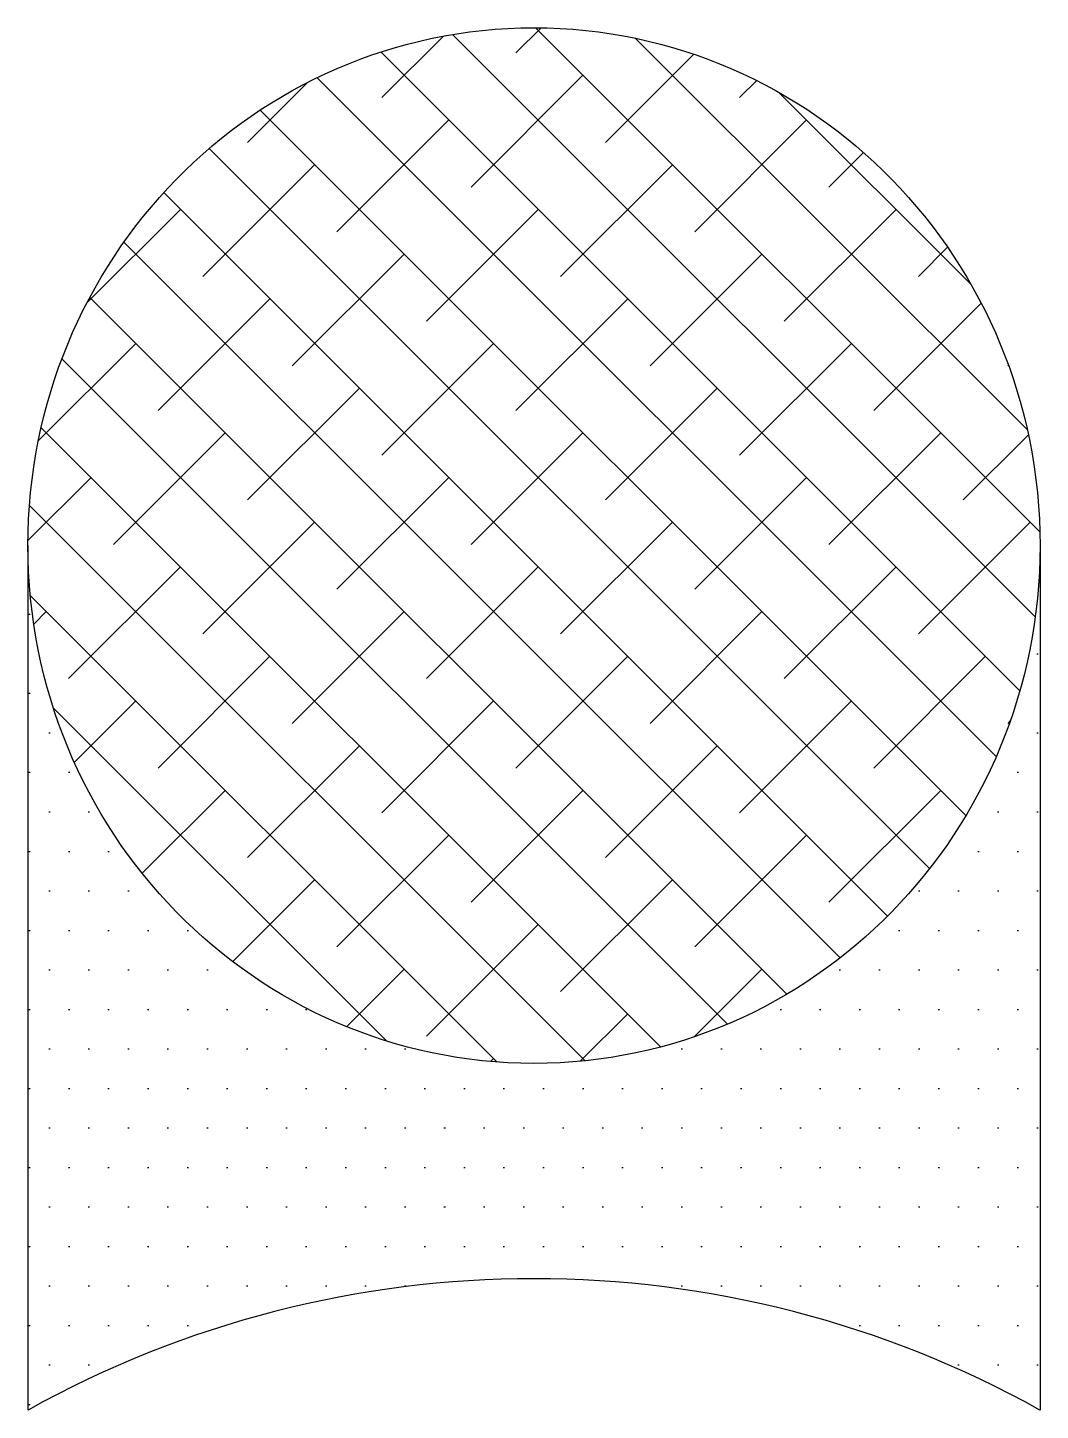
# Model space of a CAD drawing. Header units: millimetres. Extents: x -16 to 0, y 0 to 21.9.
import ezdxf

# ---------------------------------------------------------------- set-up
doc = ezdxf.new("R2010")
doc.units = ezdxf.units.MM

msp = doc.modelspace()

# ---------------------------------------------------------------- hatches: boundary and pattern name
h = msp.add_hatch()
h.set_pattern_fill('ANSI38', color=256, scale=8, angle=450, style=0)
h.set_pattern_definition([(135, (6513.7122, -1188.036), (-0.70710678, -0.70710678), []), (225, (6513.7122, -1188.036), (-0.70710678, -2.12132034), [2.5, -1.5])])
edge = h.paths.add_edge_path()
edge.add_ellipse((-8, 13.677), major_axis=(0, -8.193), ratio=0.976494, start_angle=0, end_angle=360)
h = msp.add_hatch()
h.set_pattern_fill('DOTS', color=2, scale=10, style=0)
h.set_pattern_definition([(0, (6513.7122, -1188.03597), (0.3125, 0.625), [0, -0.625])])
edge = h.paths.add_edge_path()
edge.add_line((0, 0), (0, 13.677))
edge.add_ellipse((-8, 13.677), major_axis=(0, -8.193), ratio=0.976494, start_angle=270, end_angle=450, ccw=False)
edge.add_line((-16, 13.677), (-16, 0))
edge.add_arc((-8, -14.358), 16.436, 60.8746, 119.1254, ccw=False)

# ---------------------------------------------------------------- linework, layer by layer
for p, q in [((-16, 13.677), (-16, 0)), ((0, 13.677), (0, 0))]:
    msp.add_line(p, q)
msp.add_arc((-8, -14.358), 16.436, 60.8746, 119.1254)
msp.add_ellipse((-8, 13.677), major_axis=(0, -8.193), ratio=0.976494)

doc.saveas('drawing.dxf')
